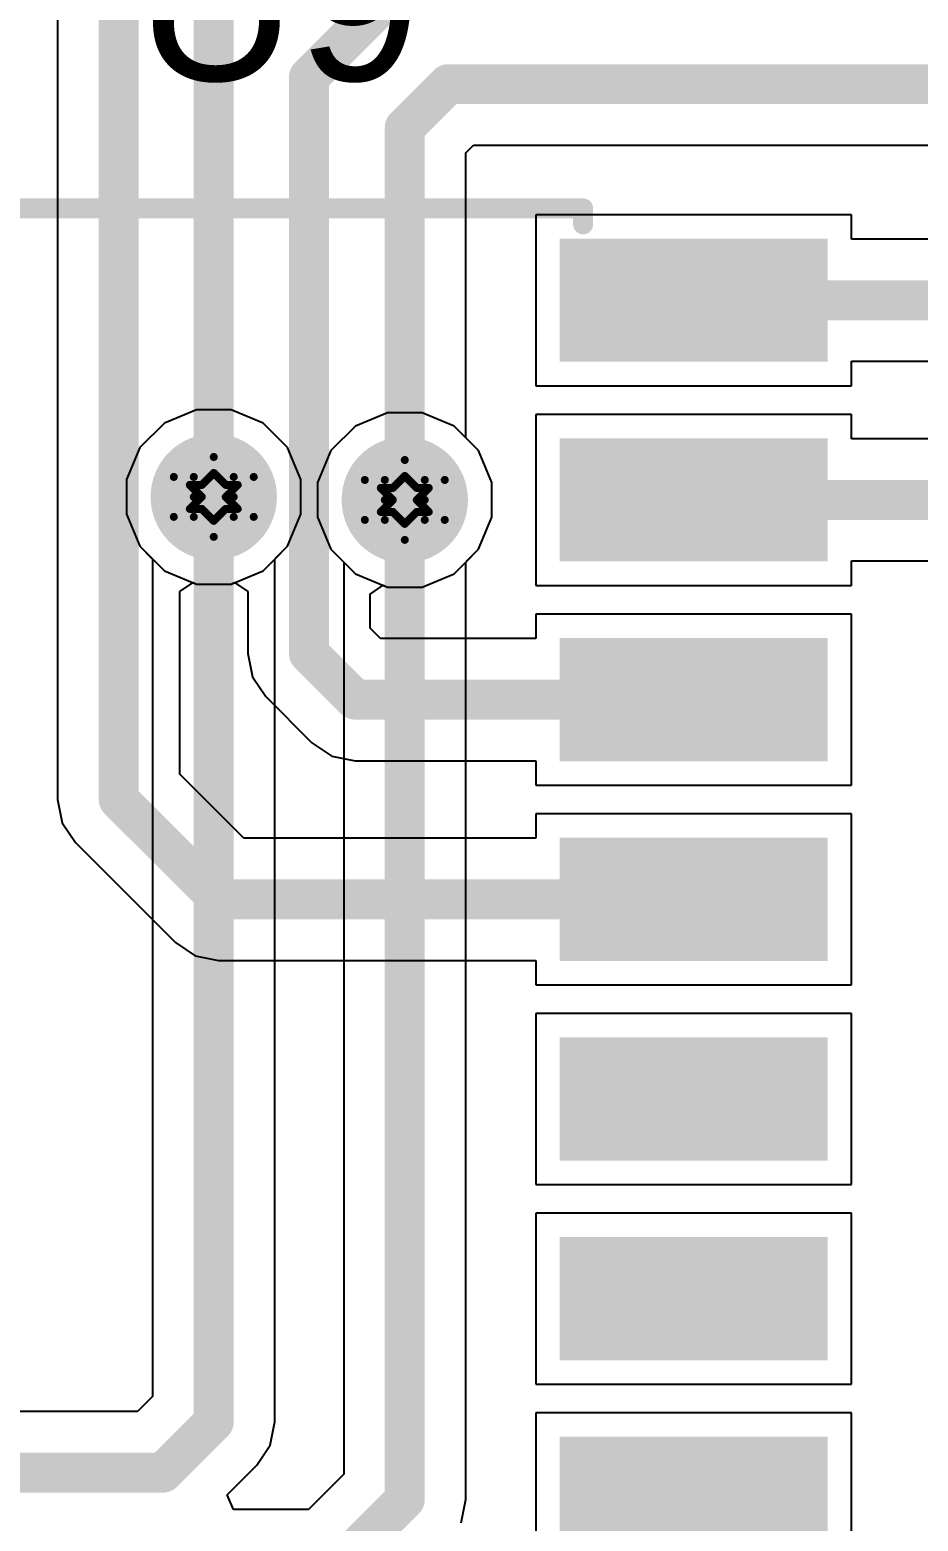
# Model space of a CAD drawing. Header units: inches. Extents: x -5 to 5328, y -4 to 5281.
# Drawn here: x 30.67 to 36.32, y 40.1 to 49.59 of the extents above; entities that cross this region are included whole.
import ezdxf

# ---------------------------------------------------------------- set-up
doc = ezdxf.new("R2010")
doc.units = ezdxf.units.IN
for name, color, linetype in [('Bottom Layer', 5, 'Continuous'), ('Bottom Solder', 6, 'Continuous'), ('Drill Drawing', 1, 'Continuous'), ('Layer 1', 16, 'Continuous'), ('Layer 2', 76, 'Continuous'), ('Top Layer', 1, 'Continuous'), ('Top Overlay', 2, 'Continuous'), ('Top Paste', 8, 'Continuous'), ('Top Solder', 216, 'Continuous'), ('Via Holes', 16, 'Continuous')]:
    doc.layers.add(name, color=color, linetype=linetype)
doc.styles.add('Arial', font='', dxfattribs={"height": 0.2})
doc.styles.get('Arial').set_extended_font_data('Arial')

# ---------------------------------------------------------------- blocks, each defined once
blk = doc.blocks.new('16_SOIC__0_154___3_90___W______6')
at = {"layer": 'Top Layer'}
for points in [[(1.95, 4.735), (3.45, 4.735), (3.45, 4.155), (1.95, 4.155)], [(1.95, 3.465), (3.45, 3.465), (3.45, 2.885), (1.95, 2.885)], [(1.95, 2.195), (3.45, 2.195), (3.45, 1.615), (1.95, 1.615)], [(1.95, 0.925), (3.45, 0.925), (3.45, 0.345), (1.95, 0.345)], [(1.95, -0.345), (3.45, -0.345), (3.45, -0.925), (1.95, -0.925)], [(1.95, -1.615), (3.45, -1.615), (3.45, -2.195), (1.95, -2.195)], [(1.95, -2.885), (3.45, -2.885), (3.45, -3.465), (1.95, -3.465)]]:
    blk.add_hatch(color=1, dxfattribs=at).paths.add_polyline_path(points)
at = {"layer": 'Top Paste'}
for points in [[(1.95, 4.735), (3.45, 4.735), (3.45, 4.155), (1.95, 4.155)], [(1.95, 3.465), (3.45, 3.465), (3.45, 2.885), (1.95, 2.885)], [(1.95, 2.195), (3.45, 2.195), (3.45, 1.615), (1.95, 1.615)], [(1.95, 0.925), (3.45, 0.925), (3.45, 0.345), (1.95, 0.345)], [(1.95, -0.345), (3.45, -0.345), (3.45, -0.925), (1.95, -0.925)], [(1.95, -1.615), (3.45, -1.615), (3.45, -2.195), (1.95, -2.195)], [(1.95, -2.885), (3.45, -2.885), (3.45, -3.465), (1.95, -3.465)]]:
    blk.add_hatch(color=8, dxfattribs=at).paths.add_polyline_path(points)
at = {"layer": 'Top Solder'}
for points in [[(1.8484, 4.8366), (3.5516, 4.8366), (3.5516, 4.0534), (1.8484, 4.0534)], [(1.8484, 3.5666), (3.5516, 3.5666), (3.5516, 2.7834), (1.8484, 2.7834)], [(1.8484, 2.2966), (3.5516, 2.2966), (3.5516, 1.5134), (1.8484, 1.5134)], [(1.8484, 1.0266), (3.5516, 1.0266), (3.5516, 0.2434), (1.8484, 0.2434)], [(1.8484, -0.2434), (3.5516, -0.2434), (3.5516, -1.0266), (1.8484, -1.0266)], [(1.8484, -1.5134), (3.5516, -1.5134), (3.5516, -2.2966), (1.8484, -2.2966)], [(1.8484, -2.7834), (3.5516, -2.7834), (3.5516, -3.5666), (1.8484, -3.5666)]]:
    blk.add_hatch(color=216, dxfattribs=at).paths.add_polyline_path(points)
at = {"layer": 'Top Overlay'}
for points in [[(-2.1174, 5.0292, 0.127, 0.127, 0), (1.9816, 5.0292, 0.127, 0.127, 0)], [(1.9974, 4.9276, 0.127, 0.127, 0), (1.9974, 5.0292, 0.127, 0.127, 0)]]:
    blk.add_lwpolyline(points, format="xyseb", dxfattribs=at)
for points in [[(1.9499, 5.0292, 0.0635, 0.0635, 1), (2.0134, 5.0292, 0.0635, 0.0635, 1)], [(1.9657, 5.0292, 0.0635, 0.0635, 1), (2.0292, 5.0292, 0.0635, 0.0635, 1)], [(1.9657, 4.9276, 0.0635, 0.0635, 1), (2.0292, 4.9276, 0.0635, 0.0635, 1)]]:
    blk.add_lwpolyline(points, format="xyseb", close=True, dxfattribs=at)

msp = doc.modelspace()

# ---------------------------------------------------------------- hatches: boundary and pattern name
at = {"layer": 'Bottom Layer'}
h = msp.add_hatch(color=5, dxfattribs=at)
edge = h.paths.add_edge_path()
edge.add_arc((31.8385, 46.6188), 0.3, 0, 360)
h = msp.add_hatch(color=5, dxfattribs=at)
edge = h.paths.add_edge_path()
edge.add_arc((33.0529, 46.5996), 0.3, 0, 360)
at = {"layer": 'Bottom Solder'}
h = msp.add_hatch(color=6, dxfattribs=at)
edge = h.paths.add_edge_path()
edge.add_arc((31.8385, 46.6188), 0.4016, 0, 360)
h = msp.add_hatch(color=6, dxfattribs=at)
edge = h.paths.add_edge_path()
edge.add_arc((33.0529, 46.5996), 0.4016, 0, 360)
at = {"layer": 'Layer 1'}
h = msp.add_hatch(color=16, dxfattribs=at)
edge = h.paths.add_edge_path()
edge.add_arc((31.8385, 46.6188), 0.3, 0, 360)
h = msp.add_hatch(color=16, dxfattribs=at)
edge = h.paths.add_edge_path()
edge.add_arc((33.0529, 46.5996), 0.3, 0, 360)
at = {"layer": 'Layer 2'}
h = msp.add_hatch(color=76, dxfattribs=at)
edge = h.paths.add_edge_path()
edge.add_arc((31.8385, 46.6188), 0.3, 0, 360)
h = msp.add_hatch(color=76, dxfattribs=at)
edge = h.paths.add_edge_path()
edge.add_arc((33.0529, 46.5996), 0.3, 0, 360)
at = {"layer": 'Top Layer'}
h = msp.add_hatch(color=1, dxfattribs=at)
edge = h.paths.add_edge_path()
edge.add_arc((31.8385, 46.6188), 0.3, 0, 360)
h = msp.add_hatch(color=1, dxfattribs=at)
edge = h.paths.add_edge_path()
edge.add_arc((33.0529, 46.5996), 0.3, 0, 360)
at = {"layer": 'Top Solder'}
h = msp.add_hatch(color=216, dxfattribs=at)
edge = h.paths.add_edge_path()
edge.add_arc((31.8385, 46.6188), 0.4016, 0, 360)
h = msp.add_hatch(color=216, dxfattribs=at)
edge = h.paths.add_edge_path()
edge.add_arc((33.0529, 46.5996), 0.4016, 0, 360)
at = {"layer": 'Via Holes'}
h = msp.add_hatch(color=7, dxfattribs=at)
edge = h.paths.add_edge_path()
edge.add_arc((31.8385, 46.6188), 0.15, 0, 360)
h = msp.add_hatch(color=7, dxfattribs=at)
edge = h.paths.add_edge_path()
edge.add_arc((33.0529, 46.5996), 0.15, 0, 360)

# ---------------------------------------------------------------- linework, layer by layer
at = {"layer": 'Bottom Layer'}
for p, q in [((31.7283, 47.1728), (31.5247, 47.0885)), ((31.9487, 47.1728), (31.7283, 47.1728)), ((32.1523, 47.0885), (31.9487, 47.1728)), ((32.9427, 47.1536), (32.7391, 47.0693)), ((33.1631, 47.1536), (32.9427, 47.1536)), ((33.3667, 47.0693), (33.1631, 47.1536)), ((31.5247, 47.0885), (31.3688, 46.9326)), ((32.3081, 46.9326), (32.1523, 47.0885)), ((32.7391, 47.0693), (32.5832, 46.9134)), ((33.5225, 46.9134), (33.3667, 47.0693)), ((31.3688, 46.9326), (31.2845, 46.729)), ((32.3925, 46.729), (32.3081, 46.9326)), ((32.5832, 46.9134), (32.4989, 46.7098)), ((33.6069, 46.7098), (33.5225, 46.9134)), ((31.2845, 46.729), (31.2845, 46.5086)), ((32.3925, 46.5086), (32.3925, 46.729)), ((32.4989, 46.7098), (32.4989, 46.4894)), ((33.6069, 46.4894), (33.6069, 46.7098)), ((31.2845, 46.5086), (31.3688, 46.305)), ((32.3081, 46.305), (32.3925, 46.5086)), ((32.4989, 46.4894), (32.5832, 46.2858)), ((33.5225, 46.2858), (33.6069, 46.4894)), ((31.3688, 46.305), (31.45, 46.2238)), ((32.227, 46.2238), (32.3081, 46.305)), ((32.5832, 46.2858), (32.6644, 46.2046)), ((33.4414, 46.2046), (33.5225, 46.2858)), ((31.45, 46.2238), (31.45, 40.8973)), ((32.227, 40.7364), (32.227, 46.2238)), ((32.6644, 46.2046), (32.6644, 40.4035)), ((33.4414, 40.2426), (33.4414, 46.2046)), ((31.45, 40.8973), (31.3547, 40.802)), ((31.3547, 40.802), (28.0135, 40.802)), ((32.1974, 40.5877), (32.227, 40.7364)), ((32.1132, 40.4617), (32.1974, 40.5877)), ((31.9245, 40.273), (32.1132, 40.4617)), ((32.6644, 40.4035), (32.4401, 40.1791)), ((31.9634, 40.1791), (31.9245, 40.273)), ((33.4118, 40.0939), (33.4414, 40.2426)), ((32.4401, 40.1791), (31.9634, 40.1791))]:
    msp.add_line(p, q, dxfattribs=at)
for points in [[(31.8385, 40.7364, 0.254, 0.254, 0), (31.8385, 46.6188, 0.254, 0.254, 0)], [(33.0529, 40.2426, 0.254, 0.254, 0), (33.0529, 46.5996, 0.254, 0.254, 0)], [(31.5156, 40.4135, 0.254, 0.254, 0), (31.8385, 40.7364, 0.254, 0.254, 0)], [(19.9973, 40.4135, 0.254, 0.254, 0), (31.5156, 40.4135, 0.254, 0.254, 0)], [(32.601, 39.7907, 0.254, 0.254, 0), (33.0529, 40.2426, 0.254, 0.254, 0)]]:
    msp.add_lwpolyline(points, format="xyseb", dxfattribs=at)
for points in [[(31.775, 46.6188, 0.127, 0.127, 1), (31.902, 46.6188, 0.127, 0.127, 1)], [(32.9894, 46.5996, 0.127, 0.127, 1), (33.1164, 46.5996, 0.127, 0.127, 1)], [(31.775, 40.7364, 0.127, 0.127, 1), (31.902, 40.7364, 0.127, 0.127, 1)], [(31.775, 40.7364, 0.127, 0.127, 1), (31.902, 40.7364, 0.127, 0.127, 1)], [(31.4521, 40.4135, 0.127, 0.127, 1), (31.5791, 40.4135, 0.127, 0.127, 1)], [(31.4521, 40.4135, 0.127, 0.127, 1), (31.5791, 40.4135, 0.127, 0.127, 1)], [(32.9894, 40.2426, 0.127, 0.127, 1), (33.1164, 40.2426, 0.127, 0.127, 1)], [(32.9894, 40.2426, 0.127, 0.127, 1), (33.1164, 40.2426, 0.127, 0.127, 1)]]:
    msp.add_lwpolyline(points, format="xyseb", close=True, dxfattribs=at)
at = {"layer": 'Drill Drawing'}
for points in [[(31.7115, 46.7458, 0.0508, 0.0508, 0), (31.8385, 46.8728, 0.0508, 0.0508, 0)], [(31.8385, 46.8728, 0.0508, 0.0508, 0), (31.9655, 46.7458, 0.0508, 0.0508, 0)], [(32.9259, 46.7266, 0.0508, 0.0508, 0), (33.0529, 46.8536, 0.0508, 0.0508, 0)], [(33.0529, 46.8536, 0.0508, 0.0508, 0), (33.1799, 46.7266, 0.0508, 0.0508, 0)], [(31.5845, 46.7458, 0.0508, 0.0508, 0), (31.7115, 46.6188, 0.0508, 0.0508, 0)], [(31.5845, 46.7458, 0.0508, 0.0508, 0), (31.7115, 46.7458, 0.0508, 0.0508, 0)], [(31.7623, 46.695, 0.0508, 0.0508, 0), (31.8385, 46.7712, 0.0508, 0.0508, 0)], [(31.8385, 46.7712, 0.0508, 0.0508, 0), (31.9147, 46.695, 0.0508, 0.0508, 0)], [(31.9655, 46.7458, 0.0508, 0.0508, 0), (32.0925, 46.7458, 0.0508, 0.0508, 0)], [(31.9655, 46.6188, 0.0508, 0.0508, 0), (32.0925, 46.7458, 0.0508, 0.0508, 0)], [(32.9767, 46.6758, 0.0508, 0.0508, 0), (33.0529, 46.752, 0.0508, 0.0508, 0)], [(33.0529, 46.752, 0.0508, 0.0508, 0), (33.1291, 46.6758, 0.0508, 0.0508, 0)], [(31.6861, 46.695, 0.0508, 0.0508, 0), (31.7623, 46.6188, 0.0508, 0.0508, 0)], [(31.6861, 46.695, 0.0508, 0.0508, 0), (31.7623, 46.695, 0.0508, 0.0508, 0)], [(31.9147, 46.695, 0.0508, 0.0508, 0), (31.9909, 46.695, 0.0508, 0.0508, 0)], [(31.9147, 46.6188, 0.0508, 0.0508, 0), (31.9909, 46.695, 0.0508, 0.0508, 0)], [(32.7989, 46.7266, 0.0508, 0.0508, 0), (32.9259, 46.5996, 0.0508, 0.0508, 0)], [(32.7989, 46.7266, 0.0508, 0.0508, 0), (32.9259, 46.7266, 0.0508, 0.0508, 0)], [(32.9005, 46.6758, 0.0508, 0.0508, 0), (32.9767, 46.5996, 0.0508, 0.0508, 0)], [(32.9005, 46.6758, 0.0508, 0.0508, 0), (32.9767, 46.6758, 0.0508, 0.0508, 0)], [(33.1291, 46.6758, 0.0508, 0.0508, 0), (33.2053, 46.6758, 0.0508, 0.0508, 0)], [(33.1291, 46.5996, 0.0508, 0.0508, 0), (33.2053, 46.6758, 0.0508, 0.0508, 0)], [(33.1799, 46.7266, 0.0508, 0.0508, 0), (33.3069, 46.7266, 0.0508, 0.0508, 0)], [(33.1799, 46.5996, 0.0508, 0.0508, 0), (33.3069, 46.7266, 0.0508, 0.0508, 0)], [(31.5845, 46.4918, 0.0508, 0.0508, 0), (31.7115, 46.6188, 0.0508, 0.0508, 0)], [(31.6861, 46.5426, 0.0508, 0.0508, 0), (31.7623, 46.6188, 0.0508, 0.0508, 0)], [(31.9147, 46.6188, 0.0508, 0.0508, 0), (31.9909, 46.5426, 0.0508, 0.0508, 0)], [(31.9655, 46.6188, 0.0508, 0.0508, 0), (32.0925, 46.4918, 0.0508, 0.0508, 0)], [(32.7989, 46.4726, 0.0508, 0.0508, 0), (32.9259, 46.5996, 0.0508, 0.0508, 0)], [(32.9005, 46.5234, 0.0508, 0.0508, 0), (32.9767, 46.5996, 0.0508, 0.0508, 0)], [(33.1291, 46.5996, 0.0508, 0.0508, 0), (33.2053, 46.5234, 0.0508, 0.0508, 0)], [(33.1799, 46.5996, 0.0508, 0.0508, 0), (33.3069, 46.4726, 0.0508, 0.0508, 0)], [(31.5845, 46.4918, 0.0508, 0.0508, 0), (31.7115, 46.4918, 0.0508, 0.0508, 0)], [(31.6861, 46.5426, 0.0508, 0.0508, 0), (31.7623, 46.5426, 0.0508, 0.0508, 0)], [(31.7115, 46.4918, 0.0508, 0.0508, 0), (31.8385, 46.3648, 0.0508, 0.0508, 0)], [(31.7623, 46.5426, 0.0508, 0.0508, 0), (31.8385, 46.4664, 0.0508, 0.0508, 0)], [(31.8385, 46.4664, 0.0508, 0.0508, 0), (31.9147, 46.5426, 0.0508, 0.0508, 0)], [(31.8385, 46.3648, 0.0508, 0.0508, 0), (31.9655, 46.4918, 0.0508, 0.0508, 0)], [(31.9147, 46.5426, 0.0508, 0.0508, 0), (31.9909, 46.5426, 0.0508, 0.0508, 0)], [(31.9655, 46.4918, 0.0508, 0.0508, 0), (32.0925, 46.4918, 0.0508, 0.0508, 0)], [(32.7989, 46.4726, 0.0508, 0.0508, 0), (32.9259, 46.4726, 0.0508, 0.0508, 0)], [(32.9005, 46.5234, 0.0508, 0.0508, 0), (32.9767, 46.5234, 0.0508, 0.0508, 0)], [(32.9259, 46.4726, 0.0508, 0.0508, 0), (33.0529, 46.3456, 0.0508, 0.0508, 0)], [(32.9767, 46.5234, 0.0508, 0.0508, 0), (33.0529, 46.4472, 0.0508, 0.0508, 0)], [(33.0529, 46.4472, 0.0508, 0.0508, 0), (33.1291, 46.5234, 0.0508, 0.0508, 0)], [(33.0529, 46.3456, 0.0508, 0.0508, 0), (33.1799, 46.4726, 0.0508, 0.0508, 0)], [(33.1291, 46.5234, 0.0508, 0.0508, 0), (33.2053, 46.5234, 0.0508, 0.0508, 0)], [(33.1799, 46.4726, 0.0508, 0.0508, 0), (33.3069, 46.4726, 0.0508, 0.0508, 0)]]:
    msp.add_lwpolyline(points, format="xyseb", dxfattribs=at)
for points in [[(31.8258, 46.8728, 0.0254, 0.0254, 1), (31.8512, 46.8728, 0.0254, 0.0254, 1)], [(31.8258, 46.8728, 0.0254, 0.0254, 1), (31.8512, 46.8728, 0.0254, 0.0254, 1)], [(33.0402, 46.8536, 0.0254, 0.0254, 1), (33.0656, 46.8536, 0.0254, 0.0254, 1)], [(33.0402, 46.8536, 0.0254, 0.0254, 1), (33.0656, 46.8536, 0.0254, 0.0254, 1)], [(31.5718, 46.7458, 0.0254, 0.0254, 1), (31.5972, 46.7458, 0.0254, 0.0254, 1)], [(31.5718, 46.7458, 0.0254, 0.0254, 1), (31.5972, 46.7458, 0.0254, 0.0254, 1)], [(31.6988, 46.7458, 0.0254, 0.0254, 1), (31.7242, 46.7458, 0.0254, 0.0254, 1)], [(31.6988, 46.7458, 0.0254, 0.0254, 1), (31.7242, 46.7458, 0.0254, 0.0254, 1)], [(31.8258, 46.7712, 0.0254, 0.0254, 1), (31.8512, 46.7712, 0.0254, 0.0254, 1)], [(31.8258, 46.7712, 0.0254, 0.0254, 1), (31.8512, 46.7712, 0.0254, 0.0254, 1)], [(31.9528, 46.7458, 0.0254, 0.0254, 1), (31.9782, 46.7458, 0.0254, 0.0254, 1)], [(31.9528, 46.7458, 0.0254, 0.0254, 1), (31.9782, 46.7458, 0.0254, 0.0254, 1)], [(32.0798, 46.7458, 0.0254, 0.0254, 1), (32.1052, 46.7458, 0.0254, 0.0254, 1)], [(32.0798, 46.7458, 0.0254, 0.0254, 1), (32.1052, 46.7458, 0.0254, 0.0254, 1)], [(33.0402, 46.752, 0.0254, 0.0254, 1), (33.0656, 46.752, 0.0254, 0.0254, 1)], [(33.0402, 46.752, 0.0254, 0.0254, 1), (33.0656, 46.752, 0.0254, 0.0254, 1)], [(31.6734, 46.695, 0.0254, 0.0254, 1), (31.6988, 46.695, 0.0254, 0.0254, 1)], [(31.6734, 46.695, 0.0254, 0.0254, 1), (31.6988, 46.695, 0.0254, 0.0254, 1)], [(31.7496, 46.695, 0.0254, 0.0254, 1), (31.775, 46.695, 0.0254, 0.0254, 1)], [(31.7496, 46.695, 0.0254, 0.0254, 1), (31.775, 46.695, 0.0254, 0.0254, 1)], [(31.902, 46.695, 0.0254, 0.0254, 1), (31.9274, 46.695, 0.0254, 0.0254, 1)], [(31.902, 46.695, 0.0254, 0.0254, 1), (31.9274, 46.695, 0.0254, 0.0254, 1)], [(31.9782, 46.695, 0.0254, 0.0254, 1), (32.0036, 46.695, 0.0254, 0.0254, 1)], [(31.9782, 46.695, 0.0254, 0.0254, 1), (32.0036, 46.695, 0.0254, 0.0254, 1)], [(32.7862, 46.7266, 0.0254, 0.0254, 1), (32.8116, 46.7266, 0.0254, 0.0254, 1)], [(32.7862, 46.7266, 0.0254, 0.0254, 1), (32.8116, 46.7266, 0.0254, 0.0254, 1)], [(32.8878, 46.6758, 0.0254, 0.0254, 1), (32.9132, 46.6758, 0.0254, 0.0254, 1)], [(32.8878, 46.6758, 0.0254, 0.0254, 1), (32.9132, 46.6758, 0.0254, 0.0254, 1)], [(32.9132, 46.7266, 0.0254, 0.0254, 1), (32.9386, 46.7266, 0.0254, 0.0254, 1)], [(32.9132, 46.7266, 0.0254, 0.0254, 1), (32.9386, 46.7266, 0.0254, 0.0254, 1)], [(32.964, 46.6758, 0.0254, 0.0254, 1), (32.9894, 46.6758, 0.0254, 0.0254, 1)], [(32.964, 46.6758, 0.0254, 0.0254, 1), (32.9894, 46.6758, 0.0254, 0.0254, 1)], [(33.1164, 46.6758, 0.0254, 0.0254, 1), (33.1418, 46.6758, 0.0254, 0.0254, 1)], [(33.1164, 46.6758, 0.0254, 0.0254, 1), (33.1418, 46.6758, 0.0254, 0.0254, 1)], [(33.1672, 46.7266, 0.0254, 0.0254, 1), (33.1926, 46.7266, 0.0254, 0.0254, 1)], [(33.1672, 46.7266, 0.0254, 0.0254, 1), (33.1926, 46.7266, 0.0254, 0.0254, 1)], [(33.1926, 46.6758, 0.0254, 0.0254, 1), (33.218, 46.6758, 0.0254, 0.0254, 1)], [(33.1926, 46.6758, 0.0254, 0.0254, 1), (33.218, 46.6758, 0.0254, 0.0254, 1)], [(33.2942, 46.7266, 0.0254, 0.0254, 1), (33.3196, 46.7266, 0.0254, 0.0254, 1)], [(33.2942, 46.7266, 0.0254, 0.0254, 1), (33.3196, 46.7266, 0.0254, 0.0254, 1)], [(31.6988, 46.6188, 0.0254, 0.0254, 1), (31.7242, 46.6188, 0.0254, 0.0254, 1)], [(31.6988, 46.6188, 0.0254, 0.0254, 1), (31.7242, 46.6188, 0.0254, 0.0254, 1)], [(31.7496, 46.6188, 0.0254, 0.0254, 1), (31.775, 46.6188, 0.0254, 0.0254, 1)], [(31.7496, 46.6188, 0.0254, 0.0254, 1), (31.775, 46.6188, 0.0254, 0.0254, 1)], [(31.902, 46.6188, 0.0254, 0.0254, 1), (31.9274, 46.6188, 0.0254, 0.0254, 1)], [(31.902, 46.6188, 0.0254, 0.0254, 1), (31.9274, 46.6188, 0.0254, 0.0254, 1)], [(31.9528, 46.6188, 0.0254, 0.0254, 1), (31.9782, 46.6188, 0.0254, 0.0254, 1)], [(31.9528, 46.6188, 0.0254, 0.0254, 1), (31.9782, 46.6188, 0.0254, 0.0254, 1)], [(32.9132, 46.5996, 0.0254, 0.0254, 1), (32.9386, 46.5996, 0.0254, 0.0254, 1)], [(32.9132, 46.5996, 0.0254, 0.0254, 1), (32.9386, 46.5996, 0.0254, 0.0254, 1)], [(32.964, 46.5996, 0.0254, 0.0254, 1), (32.9894, 46.5996, 0.0254, 0.0254, 1)], [(32.964, 46.5996, 0.0254, 0.0254, 1), (32.9894, 46.5996, 0.0254, 0.0254, 1)], [(33.1164, 46.5996, 0.0254, 0.0254, 1), (33.1418, 46.5996, 0.0254, 0.0254, 1)], [(33.1164, 46.5996, 0.0254, 0.0254, 1), (33.1418, 46.5996, 0.0254, 0.0254, 1)], [(33.1672, 46.5996, 0.0254, 0.0254, 1), (33.1926, 46.5996, 0.0254, 0.0254, 1)], [(33.1672, 46.5996, 0.0254, 0.0254, 1), (33.1926, 46.5996, 0.0254, 0.0254, 1)], [(31.5718, 46.4918, 0.0254, 0.0254, 1), (31.5972, 46.4918, 0.0254, 0.0254, 1)], [(31.5718, 46.4918, 0.0254, 0.0254, 1), (31.5972, 46.4918, 0.0254, 0.0254, 1)], [(31.6734, 46.5426, 0.0254, 0.0254, 1), (31.6988, 46.5426, 0.0254, 0.0254, 1)], [(31.6734, 46.5426, 0.0254, 0.0254, 1), (31.6988, 46.5426, 0.0254, 0.0254, 1)], [(31.6988, 46.4918, 0.0254, 0.0254, 1), (31.7242, 46.4918, 0.0254, 0.0254, 1)], [(31.6988, 46.4918, 0.0254, 0.0254, 1), (31.7242, 46.4918, 0.0254, 0.0254, 1)], [(31.7496, 46.5426, 0.0254, 0.0254, 1), (31.775, 46.5426, 0.0254, 0.0254, 1)], [(31.7496, 46.5426, 0.0254, 0.0254, 1), (31.775, 46.5426, 0.0254, 0.0254, 1)], [(31.8258, 46.4664, 0.0254, 0.0254, 1), (31.8512, 46.4664, 0.0254, 0.0254, 1)], [(31.8258, 46.4664, 0.0254, 0.0254, 1), (31.8512, 46.4664, 0.0254, 0.0254, 1)], [(31.902, 46.5426, 0.0254, 0.0254, 1), (31.9274, 46.5426, 0.0254, 0.0254, 1)], [(31.902, 46.5426, 0.0254, 0.0254, 1), (31.9274, 46.5426, 0.0254, 0.0254, 1)], [(31.9528, 46.4918, 0.0254, 0.0254, 1), (31.9782, 46.4918, 0.0254, 0.0254, 1)], [(31.9528, 46.4918, 0.0254, 0.0254, 1), (31.9782, 46.4918, 0.0254, 0.0254, 1)], [(31.9782, 46.5426, 0.0254, 0.0254, 1), (32.0036, 46.5426, 0.0254, 0.0254, 1)], [(31.9782, 46.5426, 0.0254, 0.0254, 1), (32.0036, 46.5426, 0.0254, 0.0254, 1)], [(32.0798, 46.4918, 0.0254, 0.0254, 1), (32.1052, 46.4918, 0.0254, 0.0254, 1)], [(32.0798, 46.4918, 0.0254, 0.0254, 1), (32.1052, 46.4918, 0.0254, 0.0254, 1)], [(32.7862, 46.4726, 0.0254, 0.0254, 1), (32.8116, 46.4726, 0.0254, 0.0254, 1)], [(32.7862, 46.4726, 0.0254, 0.0254, 1), (32.8116, 46.4726, 0.0254, 0.0254, 1)], [(32.8878, 46.5234, 0.0254, 0.0254, 1), (32.9132, 46.5234, 0.0254, 0.0254, 1)], [(32.8878, 46.5234, 0.0254, 0.0254, 1), (32.9132, 46.5234, 0.0254, 0.0254, 1)], [(32.9132, 46.4726, 0.0254, 0.0254, 1), (32.9386, 46.4726, 0.0254, 0.0254, 1)], [(32.9132, 46.4726, 0.0254, 0.0254, 1), (32.9386, 46.4726, 0.0254, 0.0254, 1)], [(32.964, 46.5234, 0.0254, 0.0254, 1), (32.9894, 46.5234, 0.0254, 0.0254, 1)], [(32.964, 46.5234, 0.0254, 0.0254, 1), (32.9894, 46.5234, 0.0254, 0.0254, 1)], [(33.1164, 46.5234, 0.0254, 0.0254, 1), (33.1418, 46.5234, 0.0254, 0.0254, 1)], [(33.1164, 46.5234, 0.0254, 0.0254, 1), (33.1418, 46.5234, 0.0254, 0.0254, 1)], [(33.1672, 46.4726, 0.0254, 0.0254, 1), (33.1926, 46.4726, 0.0254, 0.0254, 1)], [(33.1672, 46.4726, 0.0254, 0.0254, 1), (33.1926, 46.4726, 0.0254, 0.0254, 1)], [(33.1926, 46.5234, 0.0254, 0.0254, 1), (33.218, 46.5234, 0.0254, 0.0254, 1)], [(33.1926, 46.5234, 0.0254, 0.0254, 1), (33.218, 46.5234, 0.0254, 0.0254, 1)], [(33.2942, 46.4726, 0.0254, 0.0254, 1), (33.3196, 46.4726, 0.0254, 0.0254, 1)], [(33.2942, 46.4726, 0.0254, 0.0254, 1), (33.3196, 46.4726, 0.0254, 0.0254, 1)], [(31.8258, 46.3648, 0.0254, 0.0254, 1), (31.8512, 46.3648, 0.0254, 0.0254, 1)], [(31.8258, 46.3648, 0.0254, 0.0254, 1), (31.8512, 46.3648, 0.0254, 0.0254, 1)], [(33.0402, 46.4472, 0.0254, 0.0254, 1), (33.0656, 46.4472, 0.0254, 0.0254, 1)], [(33.0402, 46.4472, 0.0254, 0.0254, 1), (33.0656, 46.4472, 0.0254, 0.0254, 1)], [(33.0402, 46.3456, 0.0254, 0.0254, 1), (33.0656, 46.3456, 0.0254, 0.0254, 1)], [(33.0402, 46.3456, 0.0254, 0.0254, 1), (33.0656, 46.3456, 0.0254, 0.0254, 1)]]:
    msp.add_lwpolyline(points, format="xyseb", close=True, dxfattribs=at)
at = {"layer": 'Layer 1'}
for p, q in [((31.7283, 47.1728), (31.5247, 47.0885)), ((31.9487, 47.1728), (31.7283, 47.1728)), ((32.1523, 47.0885), (31.9487, 47.1728)), ((32.9427, 47.1536), (32.7391, 47.0693)), ((33.1631, 47.1536), (32.9427, 47.1536)), ((33.3667, 47.0693), (33.1631, 47.1536)), ((31.5247, 47.0885), (31.3688, 46.9326)), ((32.3081, 46.9326), (32.1523, 47.0885)), ((32.7391, 47.0693), (32.5832, 46.9134)), ((33.5225, 46.9134), (33.3667, 47.0693)), ((31.3688, 46.9326), (31.2845, 46.729)), ((32.3925, 46.729), (32.3081, 46.9326)), ((32.5832, 46.9134), (32.4989, 46.7098)), ((33.6069, 46.7098), (33.5225, 46.9134)), ((31.2845, 46.729), (31.2845, 46.5086)), ((32.3925, 46.5086), (32.3925, 46.729)), ((32.4989, 46.7098), (32.4989, 46.4894)), ((33.6069, 46.4894), (33.6069, 46.7098)), ((31.2845, 46.5086), (31.3688, 46.305)), ((32.3081, 46.305), (32.3925, 46.5086)), ((32.4989, 46.4894), (32.5832, 46.2858)), ((33.5225, 46.2858), (33.6069, 46.4894)), ((31.3688, 46.305), (31.5247, 46.1492)), ((32.1523, 46.1492), (32.3081, 46.305)), ((32.5832, 46.2858), (32.7391, 46.13)), ((33.3667, 46.13), (33.5225, 46.2858)), ((31.5247, 46.1492), (31.7283, 46.0648)), ((31.9487, 46.0648), (32.1523, 46.1492)), ((32.7391, 46.13), (32.9427, 46.0456)), ((33.1631, 46.0456), (33.3667, 46.13)), ((31.7283, 46.0648), (31.9487, 46.0648)), ((32.9427, 46.0456), (33.1631, 46.0456))]:
    msp.add_line(p, q, dxfattribs=at)
at = {"layer": 'Layer 2'}
for p, q in [((31.7283, 47.1728), (31.5247, 47.0885)), ((31.9487, 47.1728), (31.7283, 47.1728)), ((32.1523, 47.0885), (31.9487, 47.1728)), ((32.9427, 47.1536), (32.7391, 47.0693)), ((33.1631, 47.1536), (32.9427, 47.1536)), ((33.3667, 47.0693), (33.1631, 47.1536)), ((31.5247, 47.0885), (31.3688, 46.9326)), ((32.3081, 46.9326), (32.1523, 47.0885)), ((32.7391, 47.0693), (32.5832, 46.9134)), ((33.5225, 46.9134), (33.3667, 47.0693)), ((31.3688, 46.9326), (31.2845, 46.729)), ((32.3925, 46.729), (32.3081, 46.9326)), ((32.5832, 46.9134), (32.4989, 46.7098)), ((33.6069, 46.7098), (33.5225, 46.9134)), ((31.2845, 46.729), (31.2845, 46.5086)), ((32.3925, 46.5086), (32.3925, 46.729)), ((32.4989, 46.7098), (32.4989, 46.4894)), ((33.6069, 46.4894), (33.6069, 46.7098)), ((31.2845, 46.5086), (31.3688, 46.305)), ((32.3081, 46.305), (32.3925, 46.5086)), ((32.4989, 46.4894), (32.5832, 46.2858)), ((33.5225, 46.2858), (33.6069, 46.4894)), ((31.3688, 46.305), (31.5247, 46.1492)), ((32.1523, 46.1492), (32.3081, 46.305)), ((32.5832, 46.2858), (32.7391, 46.13)), ((33.3667, 46.13), (33.5225, 46.2858)), ((31.5247, 46.1492), (31.7283, 46.0648)), ((31.9487, 46.0648), (32.1523, 46.1492)), ((32.7391, 46.13), (32.9427, 46.0456)), ((33.1631, 46.0456), (33.3667, 46.13)), ((31.7283, 46.0648), (31.9487, 46.0648)), ((32.9427, 46.0456), (33.1631, 46.0456))]:
    msp.add_line(p, q, dxfattribs=at)
at = {"layer": 'Top Layer'}
for p, q in [((30.8452, 50.1923), (30.8452, 44.6951)), ((33.4414, 48.807), (33.4895, 48.8552)), ((33.4895, 48.8552), (45.2514, 48.8552)), ((33.4414, 46.9946), (33.4414, 48.807)), ((35.8933, 48.4136), (33.8853, 48.4136)), ((33.8853, 48.4136), (33.8853, 47.3256)), ((35.8933, 48.2581), (35.8933, 48.4136)), ((37.1283, 48.2581), (35.8933, 48.2581)), ((35.8933, 47.3256), (35.8933, 47.4812)), ((35.8933, 47.4812), (37.1283, 47.4812)), ((33.8853, 47.3256), (35.8933, 47.3256)), ((35.8933, 47.1436), (33.8853, 47.1436)), ((33.8853, 47.1436), (33.8853, 46.0556)), ((35.8933, 46.9881), (35.8933, 47.1436)), ((33.5225, 46.9134), (33.4414, 46.9946)), ((37.9157, 46.9881), (35.8933, 46.9881)), ((33.6069, 46.7098), (33.5225, 46.9134)), ((33.6069, 46.4894), (33.6069, 46.7098)), ((33.5225, 46.2858), (33.6069, 46.4894)), ((33.3667, 46.13), (33.5225, 46.2858)), ((35.8933, 46.0556), (35.8933, 46.2112)), ((35.8933, 46.2112), (37.9157, 46.2112)), ((33.1631, 46.0456), (33.3667, 46.13)), ((31.6222, 46.0173), (31.7066, 46.0738)), ((31.6222, 44.856), (31.6222, 46.0173)), ((31.7066, 46.0738), (31.7283, 46.0648)), ((31.7283, 46.0648), (31.9487, 46.0648)), ((31.9487, 46.0648), (31.9703, 46.0738)), ((31.9703, 46.0738), (32.0548, 46.0173)), ((32.0548, 46.0173), (32.0548, 45.6235)), ((32.8318, 46.0001), (32.9162, 46.0566)), ((32.8318, 45.7844), (32.8318, 46.0001)), ((32.9162, 46.0566), (32.9427, 46.0456)), ((32.9427, 46.0456), (33.1631, 46.0456)), ((33.8853, 46.0556), (35.8933, 46.0556)), ((35.8933, 45.8736), (33.8853, 45.8736)), ((33.8853, 45.8736), (33.8853, 45.7181)), ((35.8933, 44.7856), (35.8933, 45.8736)), ((32.898, 45.7181), (32.8318, 45.7844)), ((33.8853, 45.7181), (32.898, 45.7181)), ((32.0548, 45.6235), (32.0844, 45.4748)), ((32.0844, 45.4748), (32.1686, 45.3488)), ((32.1686, 45.3488), (32.4624, 45.0549)), ((32.4624, 45.0549), (32.5885, 44.9707)), ((32.5885, 44.9707), (32.7371, 44.9412)), ((32.7371, 44.9412), (33.8853, 44.9412)), ((33.8853, 44.9412), (33.8853, 44.7856)), ((32.0301, 44.4481), (31.6222, 44.856)), ((33.8853, 44.7856), (35.8933, 44.7856)), ((30.8452, 44.6951), (30.8748, 44.5464)), ((35.8933, 44.6036), (33.8853, 44.6036)), ((33.8853, 44.6036), (33.8853, 44.4481)), ((35.8933, 43.5156), (35.8933, 44.6036)), ((30.8748, 44.5464), (30.959, 44.4204)), ((30.959, 44.4204), (31.5945, 43.7849)), ((33.8853, 44.4481), (32.0301, 44.4481)), ((31.5945, 43.7849), (31.7205, 43.7007)), ((31.7205, 43.7007), (31.8692, 43.6712)), ((31.8692, 43.6712), (33.8853, 43.6712)), ((33.8853, 43.6712), (33.8853, 43.5156)), ((33.8853, 43.5156), (35.8933, 43.5156)), ((35.8933, 43.3336), (33.8853, 43.3336)), ((33.8853, 43.3336), (33.8853, 42.2456)), ((35.8933, 42.2456), (35.8933, 43.3336)), ((33.8853, 42.2456), (35.8933, 42.2456)), ((35.8933, 42.0636), (33.8853, 42.0636)), ((33.8853, 42.0636), (33.8853, 40.9756)), ((35.8933, 40.9756), (35.8933, 42.0636)), ((33.8853, 40.9756), (35.8933, 40.9756)), ((35.8933, 40.7936), (33.8853, 40.7936)), ((33.8853, 40.7936), (33.8853, 39.7056)), ((35.8933, 39.7056), (35.8933, 40.7936))]:
    msp.add_line(p, q, dxfattribs=at)
for points in [[(31.2337, 44.6951, 0.254, 0.254, 0), (31.2337, 50.1923, 0.254, 0.254, 0)], [(31.8385, 46.6188, 0.254, 0.254, 0), (31.8385, 49.7291, 0.254, 0.254, 0)], [(32.4433, 49.288, 0.254, 0.254, 0), (32.907, 49.7517, 0.254, 0.254, 0)], [(32.4433, 45.6235, 0.254, 0.254, 0), (32.4433, 49.288, 0.254, 0.254, 0)], [(33.0529, 48.9679, 0.254, 0.254, 0), (33.3286, 49.2437, 0.254, 0.254, 0)], [(33.3286, 49.2437, 0.254, 0.254, 0), (45.2514, 49.2437, 0.254, 0.254, 0)], [(33.0529, 46.5996, 0.254, 0.254, 0), (33.0529, 48.9679, 0.254, 0.254, 0)], [(34.8893, 47.8696, 0.254, 0.254, 0), (37.5233, 47.8696, 0.254, 0.254, 0)], [(34.8893, 46.5996, 0.254, 0.254, 0), (38.3107, 46.5996, 0.254, 0.254, 0)], [(32.4433, 45.6235, 0.254, 0.254, 0), (32.7371, 45.3296, 0.254, 0.254, 0)], [(32.7371, 45.3296, 0.254, 0.254, 0), (34.8893, 45.3296, 0.254, 0.254, 0)], [(31.2337, 44.6951, 0.254, 0.254, 0), (31.8692, 44.0596, 0.254, 0.254, 0)], [(31.8692, 44.0596, 0.254, 0.254, 0), (34.8893, 44.0596, 0.254, 0.254, 0)]]:
    msp.add_lwpolyline(points, format="xyseb", dxfattribs=at)
for points in [[(32.3798, 49.288, 0.127, 0.127, 1), (32.5068, 49.288, 0.127, 0.127, 1)], [(32.3798, 49.288, 0.127, 0.127, 1), (32.5068, 49.288, 0.127, 0.127, 1)], [(33.2651, 49.2437, 0.127, 0.127, 1), (33.3921, 49.2437, 0.127, 0.127, 1)], [(33.2651, 49.2437, 0.127, 0.127, 1), (33.3921, 49.2437, 0.127, 0.127, 1)], [(32.9894, 48.9679, 0.127, 0.127, 1), (33.1164, 48.9679, 0.127, 0.127, 1)], [(32.9894, 48.9679, 0.127, 0.127, 1), (33.1164, 48.9679, 0.127, 0.127, 1)], [(34.8258, 47.8696, 0.127, 0.127, 1), (34.9528, 47.8696, 0.127, 0.127, 1)], [(31.775, 46.6188, 0.127, 0.127, 1), (31.902, 46.6188, 0.127, 0.127, 1)], [(32.9894, 46.5996, 0.127, 0.127, 1), (33.1164, 46.5996, 0.127, 0.127, 1)], [(34.8258, 46.5996, 0.127, 0.127, 1), (34.9528, 46.5996, 0.127, 0.127, 1)], [(32.3798, 45.6235, 0.127, 0.127, 1), (32.5068, 45.6235, 0.127, 0.127, 1)], [(32.3798, 45.6235, 0.127, 0.127, 1), (32.5068, 45.6235, 0.127, 0.127, 1)], [(32.6736, 45.3296, 0.127, 0.127, 1), (32.8006, 45.3296, 0.127, 0.127, 1)], [(32.6736, 45.3296, 0.127, 0.127, 1), (32.8006, 45.3296, 0.127, 0.127, 1)], [(34.8258, 45.3296, 0.127, 0.127, 1), (34.9528, 45.3296, 0.127, 0.127, 1)], [(31.1702, 44.6951, 0.127, 0.127, 1), (31.2972, 44.6951, 0.127, 0.127, 1)], [(31.1702, 44.6951, 0.127, 0.127, 1), (31.2972, 44.6951, 0.127, 0.127, 1)], [(31.8057, 44.0596, 0.127, 0.127, 1), (31.9327, 44.0596, 0.127, 0.127, 1)], [(31.8057, 44.0596, 0.127, 0.127, 1), (31.9327, 44.0596, 0.127, 0.127, 1)], [(34.8258, 44.0596, 0.127, 0.127, 1), (34.9528, 44.0596, 0.127, 0.127, 1)]]:
    msp.add_lwpolyline(points, format="xyseb", close=True, dxfattribs=at)

# ---------------------------------------------------------------- block references
msp.add_blockref('16_SOIC__0_154___3_90___W______6', (32.1893, 43.4246))

# ---------------------------------------------------------------- texts
at = {"layer": 'Top Overlay', "style": 'Arial'}
msp.add_text('U9', height=1.016, dxfattribs=at).set_placement((31.3429, 49.2668))

doc.saveas('drawing.dxf')
